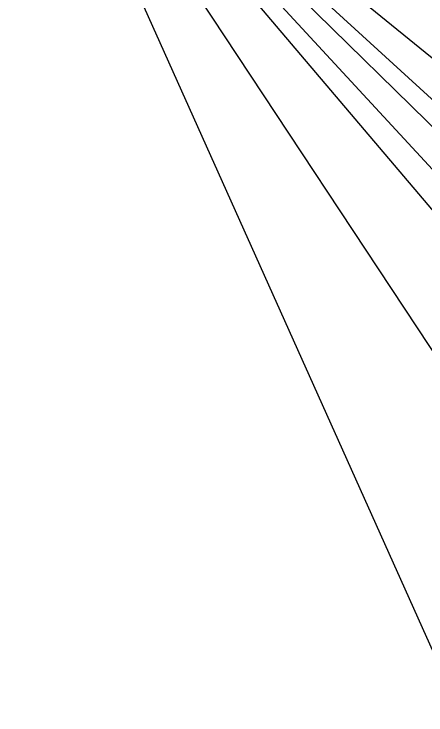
# Model space of a CAD drawing. Header units: millimetres. Extents: x -379292 to 1221486, y 92049 to 447512.
# Drawn here: x -359879 to -257544, y 117570 to 291606 of the extents above; entities that cross this region are included whole.
import ezdxf

# ---------------------------------------------------------------- set-up
doc = ezdxf.new("R2010")
doc.units = ezdxf.units.MM

msp = doc.modelspace()

# ---------------------------------------------------------------- linework, layer by layer
at = {"color": 30}
for p, q in [((-248737, 117570.2), (-359879.5, 365395.5)), ((-359879.5, 365395.5), (-253042.8, 278276)), ((-252160, 266884.1), (-359879.5, 365395.5)), ((-359879.5, 365395.5), (-253358.7, 261112.6)), ((-253827.5, 250799.7), (-359879.5, 365395.5)), ((-359879.5, 365395.5), (-252829.3, 239211.5)), ((-253116.5, 203761.8), (-359879.5, 365395.5))]:
    msp.add_line(p, q, dxfattribs=at)

doc.saveas('drawing.dxf')
